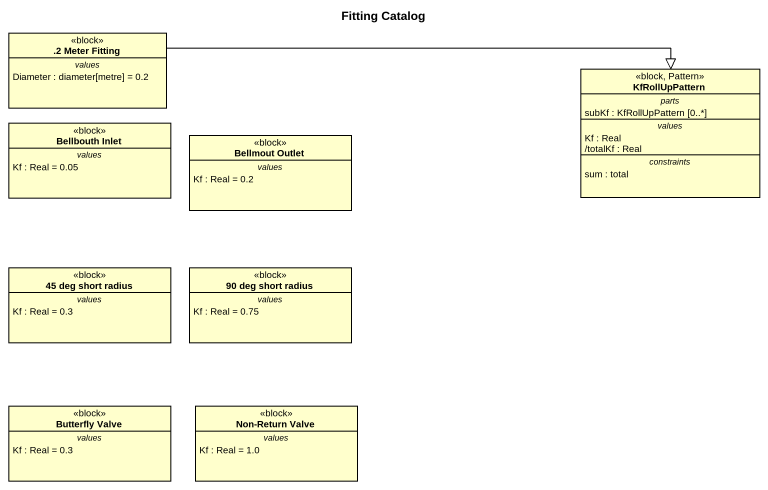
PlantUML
@startuml
title Fitting Catalog
hide circle
hide empty members
class ".2 Meter Fitting" as c2_Meter_Fitting <<block>> {
  -- values --
  Diameter : diameter[metre] = 0.2
}
class KfRollUpPattern <<block, Pattern>> {
  -- parts --
  subKf : KfRollUpPattern [0..*]
  -- values --
  Kf : Real
  /totalKf : Real
  -- constraints --
  sum : total
}
class "Bellbouth Inlet" as Bellbouth_Inlet <<block>> {
  -- values --
  Kf : Real = 0.05
}
class "Bellmout Outlet" as Bellmout_Outlet <<block>> {
  -- values --
  Kf : Real = 0.2
}
class "45 deg short radius" as c45_deg_short_radius <<block>> {
  -- values --
  Kf : Real = 0.3
}
class "90 deg short radius" as c90_deg_short_radius <<block>> {
  -- values --
  Kf : Real = 0.75
}
class "Butterfly Valve" as Butterfly_Valve <<block>> {
  -- values --
  Kf : Real = 0.3
}
class "Non-Return Valve" as Non_Return_Valve <<block>> {
  -- values --
  Kf : Real = 1.0
}
c2_Meter_Fitting -right-|> KfRollUpPattern
@enduml
